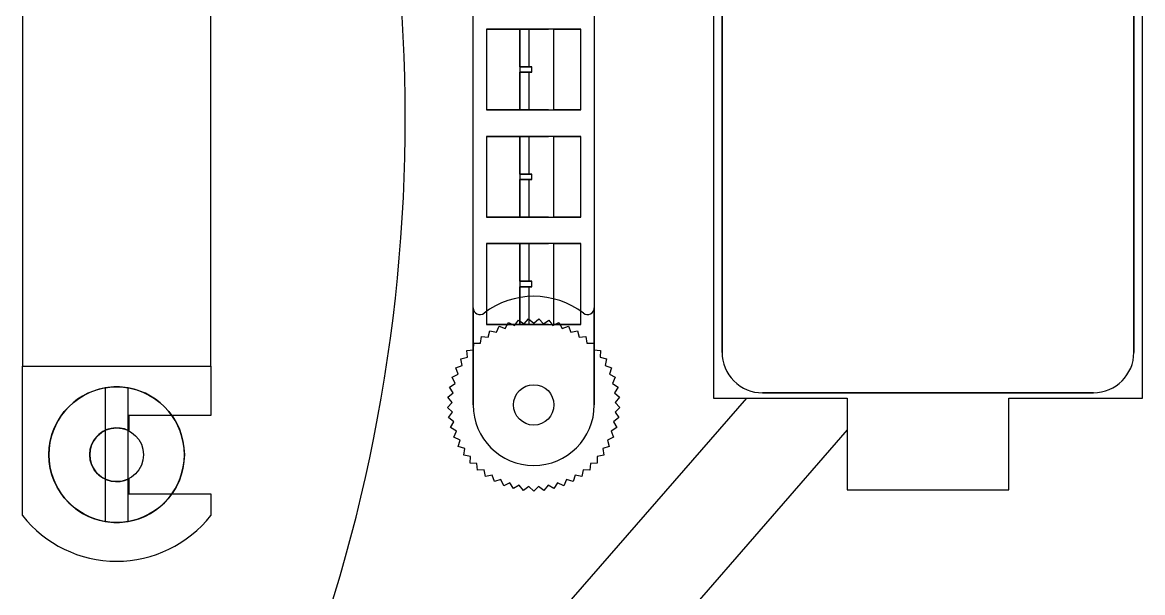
# Model space of a CAD drawing. Extents: x 25 to 1178, y 10 to 839.
# Drawn here: x 300.3 to 404.4, y 447.7 to 500.6 of the extents above; entities that cross this region are included whole.
import ezdxf

# ---------------------------------------------------------------- set-up
doc = ezdxf.new("R2010")
doc.units = 0
doc.header["$LTSCALE"] = 10
doc.layers.get('0').update_dxf_attribs({"linetype": 'CONTINUOUS'})
doc.layers.add('PICKUP_CAVITY', color=1, linetype='CONTINUOUS')

# ---------------------------------------------------------------- blocks, each defined once
blk = doc.blocks.new('stopbar')
at = {"color": 6}
for p, q in [((-213.9875, -61.193175), (-213.9875, 11.056825)), ((-202.7375, 11.056825), (-202.7375, -61.193175)), ((-255.8625, 7.463075), (-255.8625, -57.599425)), ((-255.8625, 7.463075), (-255.8625, -57.599425)), ((-238.3625, -57.599425), (-238.3625, 7.463075)), ((-238.3625, -57.599425), (-238.3625, 7.463075)), ((-213.9875, -52.188025), (-213.9875, 2.051675)), ((-202.7375, 2.051675), (-202.7375, -52.188025)), ((-212.7375, -26.301525), (-212.7375, -33.801525)), ((-212.7375, -26.301525), (-212.7375, -33.801525)), ((-209.660575, -26.301525), (-212.7375, -26.301525)), ((-212.7375, -26.301525), (-212.7375, -26.301525)), ((-212.7375, -26.301525), (-209.660575, -26.301525)), ((-209.660575, -29.801525), (-209.660575, -26.301525)), ((-209.660575, -26.301525), (-208.785575, -26.301525)), ((-209.660575, -26.301525), (-209.660575, -26.301525)), ((-206.9875, -26.301525), (-209.660575, -26.301525)), ((-209.660575, -26.301525), (-209.660575, -33.801525)), ((-209.660575, -26.301525), (-209.660575, -26.301525)), ((-208.785575, -29.801525), (-208.785575, -26.301525)), ((-208.785575, -26.301525), (-206.9875, -26.301525)), ((-206.4875, -26.301525), (-206.9875, -26.301525)), ((-203.9875, -26.301525), (-206.9875, -26.301525)), ((-206.4875, -33.801525), (-206.4875, -26.301525)), ((-206.4875, -26.301525), (-203.9875, -26.301525)), ((-203.9875, -33.801525), (-203.9875, -26.301525)), ((-203.9875, -33.801525), (-203.9875, -26.301525)), ((-203.9875, -26.301525), (-203.9875, -26.301525)), ((-209.660575, -29.801525), (-209.660575, -30.301525)), ((-208.785575, -29.801525), (-209.660575, -29.801525)), ((-209.660575, -29.801525), (-209.660575, -29.801525)), ((-209.660575, -29.801525), (-208.54055, -29.801525)), ((-208.54055, -29.801525), (-208.785575, -29.801525)), ((-208.54055, -30.301525), (-208.54055, -29.801525)), ((-209.660575, -33.801525), (-209.660575, -30.301525)), ((-209.660575, -30.301525), (-208.785575, -30.301525)), ((-209.660575, -30.301525), (-209.660575, -30.301525)), ((-208.54055, -30.301525), (-209.660575, -30.301525)), ((-208.785575, -33.801525), (-208.785575, -30.301525)), ((-208.785575, -30.301525), (-208.54055, -30.301525)), ((-212.7375, -33.801525), (-209.660575, -33.801525)), ((-212.7375, -33.801525), (-212.7375, -33.801525)), ((-209.660575, -33.801525), (-212.7375, -33.801525)), ((-209.660575, -33.801525), (-208.785575, -33.801525)), ((-209.660575, -33.801525), (-209.660575, -33.801525)), ((-206.9875, -33.801525), (-209.660575, -33.801525)), ((-209.660575, -33.801525), (-209.660575, -33.801525)), ((-208.785575, -33.801525), (-206.9875, -33.801525)), ((-206.9875, -33.801525), (-206.4875, -33.801525)), ((-206.9875, -33.801525), (-203.9875, -33.801525)), ((-203.9875, -33.801525), (-206.4875, -33.801525)), ((-203.9875, -33.801525), (-203.9875, -33.801525)), ((-212.7375, -36.25985), (-212.7375, -43.75985)), ((-212.7375, -36.25985), (-212.7375, -43.75985)), ((-209.660575, -36.25985), (-212.7375, -36.25985)), ((-212.7375, -36.25985), (-212.7375, -36.25985)), ((-212.7375, -36.25985), (-209.660575, -36.25985)), ((-209.660575, -39.75985), (-209.660575, -36.25985)), ((-209.660575, -36.25985), (-208.785575, -36.25985)), ((-209.660575, -36.25985), (-209.660575, -36.25985)), ((-206.9875, -36.25985), (-209.660575, -36.25985)), ((-209.660575, -36.25985), (-209.660575, -43.75985)), ((-209.660575, -36.25985), (-209.660575, -36.25985)), ((-208.785575, -39.75985), (-208.785575, -36.25985)), ((-208.785575, -36.25985), (-206.9875, -36.25985)), ((-206.4875, -36.25985), (-206.9875, -36.25985)), ((-203.9875, -36.25985), (-206.9875, -36.25985)), ((-206.4875, -43.75985), (-206.4875, -36.25985)), ((-206.4875, -36.25985), (-203.9875, -36.25985)), ((-203.9875, -43.75985), (-203.9875, -36.25985)), ((-203.9875, -43.75985), (-203.9875, -36.25985)), ((-203.9875, -36.25985), (-203.9875, -36.25985)), ((-209.660575, -39.75985), (-209.660575, -40.25985)), ((-208.785575, -39.75985), (-209.660575, -39.75985)), ((-209.660575, -39.75985), (-209.660575, -39.75985)), ((-209.660575, -39.75985), (-208.54055, -39.75985)), ((-209.660575, -43.75985), (-209.660575, -40.25985)), ((-209.660575, -40.25985), (-208.785575, -40.25985)), ((-209.660575, -40.25985), (-209.660575, -40.25985)), ((-208.54055, -40.25985), (-209.660575, -40.25985)), ((-208.54055, -39.75985), (-208.785575, -39.75985)), ((-208.785575, -43.75985), (-208.785575, -40.25985)), ((-208.785575, -40.25985), (-208.54055, -40.25985)), ((-208.54055, -40.25985), (-208.54055, -39.75985)), ((-212.7375, -43.75985), (-209.660575, -43.75985)), ((-212.7375, -43.75985), (-212.7375, -43.75985)), ((-209.660575, -43.75985), (-212.7375, -43.75985)), ((-209.660575, -43.75985), (-208.785575, -43.75985)), ((-209.660575, -43.75985), (-209.660575, -43.75985)), ((-206.9875, -43.75985), (-209.660575, -43.75985)), ((-209.660575, -43.75985), (-209.660575, -43.75985)), ((-208.785575, -43.75985), (-206.9875, -43.75985)), ((-206.9875, -43.75985), (-206.4875, -43.75985)), ((-206.9875, -43.75985), (-203.9875, -43.75985)), ((-203.9875, -43.75985), (-206.4875, -43.75985)), ((-203.9875, -43.75985), (-203.9875, -43.75985)), ((-212.7375, -46.218175), (-212.7375, -53.718175)), ((-212.7375, -46.218175), (-212.7375, -53.718175)), ((-209.660575, -46.218175), (-212.7375, -46.218175)), ((-212.7375, -46.218175), (-212.7375, -46.218175)), ((-212.7375, -46.218175), (-209.660575, -46.218175)), ((-209.660575, -49.718175), (-209.660575, -46.218175)), ((-209.660575, -46.218175), (-208.785575, -46.218175)), ((-209.660575, -46.218175), (-209.660575, -46.218175)), ((-206.9875, -46.218175), (-209.660575, -46.218175)), ((-209.660575, -46.218175), (-209.660575, -53.718175)), ((-209.660575, -46.218175), (-209.660575, -46.218175)), ((-208.785575, -49.718175), (-208.785575, -46.218175)), ((-208.785575, -46.218175), (-206.9875, -46.218175)), ((-206.4875, -46.218175), (-206.9875, -46.218175)), ((-203.9875, -46.218175), (-206.9875, -46.218175)), ((-206.4875, -53.718175), (-206.4875, -46.218175)), ((-206.4875, -46.218175), (-203.9875, -46.218175)), ((-203.9875, -53.718175), (-203.9875, -46.218175)), ((-203.9875, -53.718175), (-203.9875, -46.218175)), ((-203.9875, -46.218175), (-203.9875, -46.218175)), ((-209.660575, -49.718175), (-209.660575, -50.218175)), ((-208.785575, -49.718175), (-209.660575, -49.718175)), ((-209.660575, -49.718175), (-209.660575, -49.718175)), ((-209.660575, -49.718175), (-208.54055, -49.718175)), ((-208.54055, -49.718175), (-208.785575, -49.718175)), ((-208.54055, -50.218175), (-208.54055, -49.718175)), ((-209.660575, -53.718175), (-209.660575, -50.218175)), ((-209.660575, -50.218175), (-208.785575, -50.218175)), ((-209.660575, -50.218175), (-209.660575, -50.218175)), ((-208.54055, -50.218175), (-209.660575, -50.218175)), ((-208.785575, -53.718175), (-208.785575, -50.218175)), ((-208.785575, -50.218175), (-208.54055, -50.218175)), ((-208.3625, -51.113475), (-208.3625, -51.113475)), ((-213.9875, -52.188025), (-213.9875, -52.188025)), ((-213.9875, -52.188025), (-213.9875, -61.193175)), ((-213.9875, -52.188025), (-213.9875, -52.188025)), ((-213.804425, -52.629975), (-213.804425, -52.629975)), ((-213.3625, -52.813025), (-213.3625, -52.813025)), ((-212.9816, -52.68355), (-212.9816, -52.68355)), ((-203.743375, -52.68355), (-203.743375, -52.68355)), ((-203.3625, -52.813025), (-203.3625, -52.813025)), ((-202.92055, -52.629975), (-202.92055, -52.629975)), ((-202.7375, -52.188025), (-202.7375, -52.188025)), ((-202.7375, -61.193175), (-202.7375, -52.188025)), ((-202.7375, -52.188025), (-202.7375, -52.188025)), ((-212.7375, -53.718175), (-209.660575, -53.718175)), ((-212.7375, -53.718175), (-212.7375, -53.718175)), ((-209.660575, -53.718175), (-212.7375, -53.718175)), ((-211.8236, -54.44985), (-211.587475, -53.872)), ((-211.8236, -54.44985), (-211.587475, -53.872)), ((-211.587475, -53.872), (-211.00175, -54.087825)), ((-211.587475, -53.872), (-211.00175, -54.087825)), ((-211.587475, -53.872), (-211.587475, -53.872)), ((-211.00175, -54.087825), (-210.69895, -53.541975)), ((-211.00175, -54.087825), (-210.69895, -53.541975)), ((-211.00175, -54.087825), (-211.00175, -54.087825)), ((-210.69895, -53.541975), (-210.14285, -53.82555)), ((-210.69895, -53.541975), (-210.14285, -53.82555)), ((-210.69895, -53.541975), (-210.69895, -53.541975)), ((-210.14285, -53.82555), (-209.7776, -53.319325)), ((-210.14285, -53.82555), (-209.7776, -53.319325)), ((-210.14285, -53.82555), (-210.14285, -53.82555)), ((-209.7776, -53.319325), (-209.258975, -53.666675)), ((-209.7776, -53.319325), (-209.258975, -53.666675)), ((-209.7776, -53.319325), (-209.7776, -53.319325)), ((-209.660575, -53.718175), (-208.785575, -53.718175)), ((-209.660575, -53.718175), (-209.660575, -53.718175)), ((-206.9875, -53.718175), (-209.660575, -53.718175)), ((-209.660575, -53.718175), (-209.660575, -53.718175)), ((-209.258975, -53.666675), (-208.836425, -53.207225)), ((-209.258975, -53.666675), (-208.836425, -53.207225)), ((-209.258975, -53.666675), (-209.258975, -53.666675)), ((-208.836425, -53.207225), (-208.3625, -53.613475)), ((-208.836425, -53.207225), (-208.3625, -53.613475)), ((-208.836425, -53.207225), (-208.836425, -53.207225)), ((-208.785575, -53.718175), (-206.9875, -53.718175)), ((-208.3625, -53.613475), (-207.888575, -53.207225)), ((-208.3625, -53.613475), (-207.888575, -53.207225)), ((-208.3625, -53.613475), (-208.3625, -53.613475)), ((-207.888575, -53.207225), (-207.466025, -53.666675)), ((-207.888575, -53.207225), (-207.466025, -53.666675)), ((-207.888575, -53.207225), (-207.888575, -53.207225)), ((-207.466025, -53.666675), (-206.947375, -53.319325)), ((-207.466025, -53.666675), (-206.947375, -53.319325)), ((-207.466025, -53.666675), (-207.466025, -53.666675)), ((-206.9875, -53.718175), (-206.4875, -53.718175)), ((-206.9875, -53.718175), (-203.9875, -53.718175)), ((-206.947375, -53.319325), (-206.582125, -53.82555)), ((-206.947375, -53.319325), (-206.582125, -53.82555)), ((-206.947375, -53.319325), (-206.947375, -53.319325)), ((-206.582125, -53.82555), (-206.026025, -53.541975)), ((-206.582125, -53.82555), (-206.026025, -53.541975)), ((-206.582125, -53.82555), (-206.582125, -53.82555)), ((-203.9875, -53.718175), (-206.4875, -53.718175)), ((-206.026025, -53.541975), (-205.723225, -54.087825)), ((-206.026025, -53.541975), (-205.723225, -54.087825)), ((-206.026025, -53.541975), (-206.026025, -53.541975)), ((-205.723225, -54.087825), (-205.1375, -53.872)), ((-205.723225, -54.087825), (-205.1375, -53.872)), ((-205.723225, -54.087825), (-205.723225, -54.087825)), ((-205.1375, -53.872), (-204.901375, -54.44985)), ((-205.1375, -53.872), (-204.901375, -54.44985)), ((-205.1375, -53.872), (-205.1375, -53.872)), ((-203.9875, -53.718175), (-203.9875, -53.718175)), ((-213.310675, -55.451475), (-213.2169, -54.83435)), ((-213.310675, -55.451475), (-213.2169, -54.83435)), ((-213.2169, -54.83435), (-212.59685, -54.906525)), ((-213.2169, -54.83435), (-212.59685, -54.906525)), ((-213.2169, -54.83435), (-213.2169, -54.83435)), ((-212.59685, -54.906525), (-212.43075, -54.304825)), ((-212.59685, -54.906525), (-212.43075, -54.304825)), ((-212.59685, -54.906525), (-212.59685, -54.906525)), ((-212.43075, -54.304825), (-211.8236, -54.44985)), ((-212.43075, -54.304825), (-211.8236, -54.44985)), ((-212.43075, -54.304825), (-212.43075, -54.304825)), ((-211.8236, -54.44985), (-211.8236, -54.44985)), ((-204.901375, -54.44985), (-204.29425, -54.304825)), ((-204.901375, -54.44985), (-204.29425, -54.304825)), ((-204.901375, -54.44985), (-204.901375, -54.44985)), ((-204.29425, -54.304825), (-204.128125, -54.906525)), ((-204.29425, -54.304825), (-204.128125, -54.906525)), ((-204.29425, -54.304825), (-204.29425, -54.304825)), ((-204.128125, -54.906525), (-203.5081, -54.83435)), ((-204.128125, -54.906525), (-203.5081, -54.83435)), ((-204.128125, -54.906525), (-204.128125, -54.906525)), ((-203.5081, -54.83435), (-203.4143, -55.451475)), ((-203.5081, -54.83435), (-203.4143, -55.451475)), ((-203.5081, -54.83435), (-203.5081, -54.83435)), ((-214.574675, -56.152475), (-213.95505, -56.077)), ((-214.574675, -56.152475), (-213.95505, -56.077)), ((-214.5209, -56.774375), (-214.574675, -56.152475)), ((-214.5209, -56.774375), (-214.574675, -56.152475)), ((-214.574675, -56.152475), (-214.574675, -56.152475)), ((-213.95505, -56.077), (-213.9349, -55.453125)), ((-213.95505, -56.077), (-213.9349, -55.453125)), ((-213.95505, -56.077), (-213.95505, -56.077)), ((-213.9349, -55.453125), (-213.310675, -55.451475)), ((-213.9349, -55.453125), (-213.310675, -55.451475)), ((-213.9349, -55.453125), (-213.9349, -55.453125)), ((-213.310675, -55.451475), (-213.310675, -55.451475)), ((-203.4143, -55.451475), (-202.790075, -55.453125)), ((-203.4143, -55.451475), (-202.790075, -55.453125)), ((-203.4143, -55.451475), (-203.4143, -55.451475)), ((-202.790075, -55.453125), (-202.76995, -56.077)), ((-202.790075, -55.453125), (-202.76995, -56.077)), ((-202.790075, -55.453125), (-202.790075, -55.453125)), ((-202.76995, -56.077), (-202.1503, -56.152475)), ((-202.76995, -56.077), (-202.1503, -56.152475)), ((-202.76995, -56.077), (-202.76995, -56.077)), ((-202.1503, -56.152475), (-202.2041, -56.774375)), ((-202.1503, -56.152475), (-202.2041, -56.774375)), ((-202.1503, -56.152475), (-202.1503, -56.152475)), ((-215.12725, -56.922575), (-214.5209, -56.774375)), ((-215.12725, -56.922575), (-214.5209, -56.774375)), ((-215.0003, -57.53375), (-215.12725, -56.922575)), ((-215.0003, -57.53375), (-215.12725, -56.922575)), ((-215.12725, -56.922575), (-215.12725, -56.922575)), ((-214.5209, -56.774375), (-214.5209, -56.774375)), ((-202.2041, -56.774375), (-201.597725, -56.922575)), ((-202.2041, -56.774375), (-201.597725, -56.922575)), ((-202.2041, -56.774375), (-202.2041, -56.774375)), ((-201.597725, -56.922575), (-201.724675, -57.53375)), ((-201.597725, -56.922575), (-201.724675, -57.53375)), ((-201.597725, -56.922575), (-201.597725, -56.922575)), ((-255.8625, -57.599425), (-255.8625, -57.599425)), ((-255.8625, -57.599425), (-238.3625, -57.599425)), ((-255.8625, -57.599425), (-238.3625, -57.599425)), ((-255.8625, -57.599425), (-238.3625, -57.599425)), ((-255.8625, -57.599425), (-238.3625, -57.599425)), ((-255.8625, -57.599425), (-238.3625, -57.599425)), ((-255.8625, -57.599425), (-238.3625, -57.599425)), ((-255.8625, -57.599425, 4.875), (-255.8625, -57.599425, 4.875)), ((-255.8625, -71.459425, 4.875), (-255.8625, -57.599425, 4.875)), ((-255.8625, -57.599425, 4.875), (-238.3625, -57.599425, 4.875)), ((-255.8625, -71.459425, 4.875), (-255.8625, -57.599425, 4.875)), ((-255.8625, -57.599425, 4.875), (-238.3625, -57.599425, 4.875)), ((-238.3625, -57.599425), (-238.3625, -57.599425)), ((-238.3625, -57.599425, 4.875), (-238.3625, -57.599425, 4.875)), ((-238.3625, -57.599425, 4.875), (-238.3625, -62.174425, 4.875)), ((-238.3625, -57.599425, 4.875), (-238.3625, -62.174425, 4.875)), ((-215.584875, -57.75265), (-215.0003, -57.53375)), ((-215.584875, -57.75265), (-215.0003, -57.53375)), ((-215.3865, -58.344525), (-215.584875, -57.75265)), ((-215.3865, -58.344525), (-215.584875, -57.75265)), ((-215.584875, -57.75265), (-215.584875, -57.75265)), ((-215.0003, -57.53375), (-215.0003, -57.53375)), ((-201.724675, -57.53375), (-201.1401, -57.75265)), ((-201.724675, -57.53375), (-201.1401, -57.75265)), ((-201.724675, -57.53375), (-201.724675, -57.53375)), ((-201.1401, -57.75265), (-201.338475, -58.344525)), ((-201.1401, -57.75265), (-201.338475, -58.344525)), ((-201.1401, -57.75265), (-201.1401, -57.75265)), ((-216.19095, -59.54535), (-215.674125, -59.195275)), ((-216.19095, -59.54535), (-215.674125, -59.195275)), ((-215.9411, -58.631025), (-215.3865, -58.344525)), ((-215.9411, -58.631025), (-215.3865, -58.344525)), ((-215.674125, -59.195275), (-215.9411, -58.631025)), ((-215.674125, -59.195275), (-215.9411, -58.631025)), ((-215.9411, -58.631025), (-215.9411, -58.631025)), ((-215.674125, -59.195275), (-215.674125, -59.195275)), ((-215.3865, -58.344525), (-215.3865, -58.344525)), ((-201.338475, -58.344525), (-200.783875, -58.631025)), ((-201.338475, -58.344525), (-200.783875, -58.631025)), ((-201.338475, -58.344525), (-201.338475, -58.344525)), ((-200.783875, -58.631025), (-201.05085, -59.195275)), ((-200.783875, -58.631025), (-201.05085, -59.195275)), ((-201.05085, -59.195275), (-200.534025, -59.54535)), ((-201.05085, -59.195275), (-200.534025, -59.54535)), ((-201.05085, -59.195275), (-201.05085, -59.195275)), ((-200.783875, -58.631025), (-200.783875, -58.631025)), ((-249.9698, -60.2104), (-249.9698, -60.2104)), ((-249.9698, -60.2104), (-249.9698, -60.2104)), ((-249.057375, -59.832475), (-249.057375, -59.832475)), ((-249.057375, -59.832475), (-249.057375, -59.832475)), ((-248.18125, -59.615825), (-248.18125, -72.020525)), ((-248.18125, -59.615825), (-248.18125, -59.615825)), ((-248.18125, -59.615825), (-248.18125, -72.020525)), ((-248.09705, -59.601925), (-248.09705, -59.601925)), ((-248.09705, -59.601925), (-248.09705, -59.601925)), ((-247.1125, -59.524425), (-247.1125, -59.524425)), ((-247.1125, -59.524425), (-247.1125, -59.524425)), ((-246.127925, -59.601925), (-246.127925, -59.601925)), ((-246.127925, -59.601925), (-246.127925, -59.601925)), ((-246.04375, -72.020525), (-246.04375, -59.615825)), ((-246.04375, -59.615825), (-246.04375, -59.615825)), ((-246.04375, -72.020525), (-246.04375, -59.615825)), ((-245.167625, -59.832475), (-245.167625, -59.832475)), ((-245.167625, -59.832475), (-245.167625, -59.832475)), ((-244.255175, -60.2104), (-244.255175, -60.2104)), ((-244.255175, -60.2104), (-244.255175, -60.2104)), ((-216.3309, -60.4828), (-215.8591, -60.07405)), ((-216.3309, -60.4828), (-215.8591, -60.07405)), ((-215.8591, -60.07405), (-216.19095, -59.54535)), ((-216.19095, -59.54535), (-216.19095, -59.54535)), ((-215.8591, -60.07405), (-216.19095, -59.54535)), ((-215.8591, -60.07405), (-215.8591, -60.07405)), ((-209.688325, -59.86735), (-209.688325, -59.86735)), ((-209.688325, -59.86735), (-209.688325, -59.86735)), ((-209.688325, -59.86735), (-209.688325, -59.86735)), ((-208.3625, -59.318175), (-208.3625, -59.318175)), ((-208.3625, -59.318175), (-208.3625, -59.318175)), ((-208.3625, -59.318175), (-208.3625, -59.318175)), ((-207.036675, -59.86735), (-207.036675, -59.86735)), ((-207.036675, -59.86735), (-207.036675, -59.86735)), ((-207.036675, -59.86735), (-207.036675, -59.86735)), ((-200.534025, -59.54535), (-200.865875, -60.07405)), ((-200.534025, -59.54535), (-200.865875, -60.07405)), ((-200.865875, -60.07405), (-200.3941, -60.4828)), ((-200.865875, -60.07405), (-200.3941, -60.4828)), ((-200.865875, -60.07405), (-200.865875, -60.07405)), ((-200.534025, -59.54535), (-200.534025, -59.54535)), ((-251.56285, -61.367825), (-251.56285, -61.367825)), ((-251.56285, -61.367825), (-251.56285, -61.367825)), ((-250.81185, -60.726425), (-250.81185, -60.726425)), ((-250.81185, -60.726425), (-250.81185, -60.726425)), ((-243.413125, -60.726425), (-243.413125, -60.726425)), ((-243.413125, -60.726425), (-243.413125, -60.726425)), ((-242.662125, -61.367825), (-242.662125, -61.367825)), ((-242.662125, -61.367825), (-242.662125, -61.367825)), ((-216.358975, -61.43025), (-215.93885, -60.96855)), ((-216.358975, -61.43025), (-215.93885, -60.96855)), ((-215.93885, -60.96855), (-216.3309, -60.4828)), ((-215.93885, -60.96855), (-216.3309, -60.4828)), ((-216.3309, -60.4828), (-216.3309, -60.4828)), ((-215.93885, -60.96855), (-215.93885, -60.96855)), ((-213.9875, -61.193175), (-213.9875, -61.193175)), ((-213.9875, -61.193175), (-213.9875, -61.193175)), ((-210.2375, -61.193175), (-210.2375, -61.193175)), ((-210.2375, -61.193175), (-210.2375, -61.193175)), ((-210.2375, -61.193175), (-210.2375, -61.193175)), ((-206.4875, -61.193175), (-206.4875, -61.193175)), ((-206.4875, -61.193175), (-206.4875, -61.193175)), ((-206.4875, -61.193175), (-206.4875, -61.193175)), ((-202.7375, -61.193175), (-202.7375, -61.193175)), ((-202.7375, -61.193175), (-202.7375, -61.193175)), ((-200.3941, -60.4828), (-200.786125, -60.96855)), ((-200.3941, -60.4828), (-200.786125, -60.96855)), ((-200.786125, -60.96855), (-200.366, -61.43025)), ((-200.786125, -60.96855), (-200.366, -61.43025)), ((-200.786125, -60.96855), (-200.786125, -60.96855)), ((-200.3941, -60.4828), (-200.3941, -60.4828)), ((-252.20425, -62.1188), (-252.20425, -62.1188)), ((-252.20425, -62.1188), (-252.20425, -62.1188)), ((-245.97, -62.174425, 4.875), (-245.97, -62.174425, 4.875)), ((-238.3625, -62.174425, 4.875), (-245.97, -62.174425, 4.875)), ((-245.97, -62.174425, 4.875), (-245.97, -63.5945, 4.875)), ((-238.3625, -62.174425, 4.875), (-245.97, -62.174425, 4.875)), ((-245.97, -62.174425, 4.875), (-245.97, -63.5945, 4.875)), ((-242.02075, -62.1188), (-242.02075, -62.1188)), ((-242.02075, -62.1188), (-242.02075, -62.1188)), ((-238.3625, -62.174425, 4.875), (-238.3625, -62.174425, 4.875)), ((-215.91225, -61.866225), (-216.358975, -61.43025)), ((-215.91225, -61.866225), (-216.358975, -61.43025)), ((-216.358975, -61.43025), (-216.358975, -61.43025)), ((-216.2748, -62.37435), (-215.91225, -61.866225)), ((-216.2748, -62.37435), (-215.91225, -61.866225)), ((-215.77965, -62.754425), (-216.2748, -62.37435)), ((-215.77965, -62.754425), (-216.2748, -62.37435)), ((-216.2748, -62.37435), (-216.2748, -62.37435)), ((-215.91225, -61.866225), (-215.91225, -61.866225)), ((-200.450175, -62.37435), (-200.945325, -62.754425)), ((-200.450175, -62.37435), (-200.945325, -62.754425)), ((-200.366, -61.43025), (-200.812725, -61.866225)), ((-200.366, -61.43025), (-200.812725, -61.866225)), ((-200.812725, -61.866225), (-200.450175, -62.37435)), ((-200.812725, -61.866225), (-200.450175, -62.37435)), ((-200.812725, -61.866225), (-200.812725, -61.866225)), ((-200.450175, -62.37435), (-200.450175, -62.37435)), ((-200.366, -61.43025), (-200.366, -61.43025)), ((-252.72025, -62.960875), (-252.72025, -62.960875)), ((-252.72025, -62.960875), (-252.72025, -62.960875)), ((-247.88505, -63.440525, 4.875), (-247.88505, -63.440525, 4.875)), ((-247.885025, -63.440525), (-247.885025, -63.440525)), ((-247.503575, -63.34895, 4.875), (-247.503575, -63.34895, 4.875)), ((-247.503575, -63.34895), (-247.503575, -63.34895)), ((-247.1125, -63.318175, 4.875), (-247.1125, -63.318175, 4.875)), ((-247.1125, -63.318175), (-247.1125, -63.318175)), ((-246.721425, -63.34895, 4.875), (-246.721425, -63.34895, 4.875)), ((-246.7214, -63.34895), (-246.7214, -63.34895)), ((-246.33995, -63.440525, 4.875), (-246.33995, -63.440525, 4.875)), ((-246.33995, -63.440525), (-246.33995, -63.440525)), ((-241.504725, -62.960875), (-241.504725, -62.960875)), ((-241.504725, -62.960875), (-241.504725, -62.960875)), ((-216.079575, -63.301875), (-215.77965, -62.754425)), ((-216.079575, -63.301875), (-215.77965, -62.754425)), ((-215.542925, -63.620725), (-216.079575, -63.301875)), ((-215.542925, -63.620725), (-216.079575, -63.301875)), ((-216.079575, -63.301875), (-216.079575, -63.301875)), ((-215.77965, -62.754425), (-215.77965, -62.754425)), ((-209.688325, -62.519), (-209.688325, -62.519)), ((-209.688325, -62.519), (-209.688325, -62.519)), ((-209.688325, -62.519), (-209.688325, -62.519)), ((-208.3625, -63.068175), (-208.3625, -63.068175)), ((-208.3625, -63.068175), (-208.3625, -63.068175)), ((-208.3625, -63.068175), (-208.3625, -63.068175)), ((-207.036675, -62.519), (-207.036675, -62.519)), ((-207.036675, -62.519), (-207.036675, -62.519)), ((-207.036675, -62.519), (-207.036675, -62.519)), ((-200.6454, -63.301875), (-201.18205, -63.620725)), ((-200.6454, -63.301875), (-201.18205, -63.620725)), ((-200.945325, -62.754425), (-200.6454, -63.301875)), ((-200.945325, -62.754425), (-200.6454, -63.301875)), ((-200.945325, -62.754425), (-200.945325, -62.754425)), ((-200.6454, -63.301875), (-200.6454, -63.301875)), ((-253.0982, -63.8733), (-253.0982, -63.8733)), ((-253.0982, -63.8733), (-253.0982, -63.8733)), ((-249.13505, -64.3487, 4.875), (-249.13505, -64.3487, 4.875)), ((-249.135025, -64.348725), (-249.135025, -64.348725)), ((-248.880275, -64.0504, 4.875), (-248.880275, -64.0504, 4.875)), ((-248.88025, -64.0504), (-248.88025, -64.0504)), ((-248.581975, -63.795625, 4.875), (-248.581975, -63.795625, 4.875)), ((-248.58195, -63.795625), (-248.58195, -63.795625)), ((-248.247475, -63.59065, 4.875), (-248.247475, -63.59065, 4.875)), ((-248.247475, -63.59065), (-248.247475, -63.59065)), ((-245.977525, -63.59065, 4.875), (-245.977525, -63.59065, 4.875)), ((-245.977525, -63.59065), (-245.977525, -63.59065)), ((-245.97, -63.5945, 4.875), (-245.97, -63.5945, 4.875)), ((-245.643025, -63.795625), (-245.643025, -63.795625)), ((-245.344725, -64.0504), (-245.344725, -64.0504)), ((-245.08995, -64.348725), (-245.08995, -64.348725)), ((-241.126775, -63.8733), (-241.126775, -63.8733)), ((-241.126775, -63.8733), (-241.126775, -63.8733)), ((-215.776, -64.1998), (-215.542925, -63.620725)), ((-215.776, -64.1998), (-215.542925, -63.620725)), ((-215.205425, -64.452925), (-215.776, -64.1998)), ((-215.205425, -64.452925), (-215.776, -64.1998)), ((-215.776, -64.1998), (-215.776, -64.1998)), ((-215.542925, -63.620725), (-215.542925, -63.620725)), ((-215.368375, -65.0555), (-215.205425, -64.452925)), ((-215.368375, -65.0555), (-215.205425, -64.452925)), ((-215.205425, -64.452925), (-215.205425, -64.452925)), ((-200.948975, -64.1998), (-201.51955, -64.452925)), ((-200.948975, -64.1998), (-201.51955, -64.452925)), ((-201.51955, -64.452925), (-201.3566, -65.0555)), ((-201.51955, -64.452925), (-201.3566, -65.0555)), ((-201.51955, -64.452925), (-201.51955, -64.452925)), ((-201.18205, -63.620725), (-200.948975, -64.1998)), ((-201.18205, -63.620725), (-200.948975, -64.1998)), ((-201.18205, -63.620725), (-201.18205, -63.620725)), ((-200.948975, -64.1998), (-200.948975, -64.1998)), ((-253.32875, -64.833625), (-253.32875, -64.833625)), ((-253.32875, -64.833625), (-253.32875, -64.833625)), ((-249.581725, -65.4271, 4.875), (-249.581725, -65.4271, 4.875)), ((-249.5817, -65.4271), (-249.5817, -65.4271)), ((-249.49015, -65.045625, 4.875), (-249.49015, -65.045625, 4.875)), ((-249.490125, -65.045625), (-249.490125, -65.045625)), ((-249.340025, -64.6832, 4.875), (-249.340025, -64.6832, 4.875)), ((-249.34, -64.6832), (-249.34, -64.6832)), ((-244.884975, -64.6832), (-244.884975, -64.6832)), ((-244.73485, -65.045625), (-244.73485, -65.045625)), ((-244.643275, -65.4271), (-244.643275, -65.4271)), ((-240.896225, -64.833625), (-240.896225, -64.833625)), ((-240.896225, -64.833625), (-240.896225, -64.833625)), ((-214.77185, -65.2394), (-215.368375, -65.0555)), ((-214.77185, -65.2394), (-215.368375, -65.0555)), ((-215.368375, -65.0555), (-215.368375, -65.0555)), ((-214.862375, -65.857), (-214.77185, -65.2394)), ((-214.862375, -65.857), (-214.77185, -65.2394)), ((-214.77185, -65.2394), (-214.77185, -65.2394)), ((-212.339975, -65.17065), (-212.339975, -65.17065)), ((-204.385025, -65.17065), (-204.385025, -65.17065)), ((-201.3566, -65.0555), (-201.953125, -65.2394)), ((-201.3566, -65.0555), (-201.953125, -65.2394)), ((-201.953125, -65.2394), (-201.8626, -65.857)), ((-201.953125, -65.2394), (-201.8626, -65.857)), ((-201.953125, -65.2394), (-201.953125, -65.2394)), ((-201.3566, -65.0555), (-201.3566, -65.0555)), ((-253.40625, -65.818175), (-253.40625, -65.818175)), ((-253.40625, -65.818175), (-253.40625, -65.818175)), ((-249.6125, -65.818175, 4.875), (-249.6125, -65.818175, 4.875)), ((-249.6125, -65.818175), (-249.6125, -65.818175)), ((-249.581725, -66.20925, 4.875), (-249.581725, -66.20925, 4.875)), ((-249.5817, -66.209275), (-249.5817, -66.209275)), ((-249.49015, -66.590725, 4.875), (-249.49015, -66.590725, 4.875)), ((-249.490125, -66.590725), (-249.490125, -66.590725)), ((-244.73485, -66.590725), (-244.73485, -66.590725)), ((-244.643275, -66.209275), (-244.643275, -66.209275)), ((-244.6125, -65.818175), (-244.6125, -65.818175)), ((-240.81875, -65.818175), (-240.81875, -65.818175)), ((-240.81875, -65.818175), (-240.81875, -65.818175)), ((-214.2483, -65.96905), (-214.862375, -65.857)), ((-214.2483, -65.96905), (-214.862375, -65.857)), ((-214.862375, -65.857), (-214.862375, -65.857)), ((-214.26515, -66.593025), (-214.2483, -65.96905)), ((-214.26515, -66.593025), (-214.2483, -65.96905)), ((-213.642125, -66.63165), (-214.26515, -66.593025)), ((-213.642125, -66.63165), (-214.26515, -66.593025)), ((-214.26515, -66.593025), (-214.26515, -66.593025)), ((-214.2483, -65.96905), (-214.2483, -65.96905)), ((-202.459825, -66.593025), (-203.08285, -66.63165)), ((-202.459825, -66.593025), (-203.08285, -66.63165)), ((-201.8626, -65.857), (-202.476675, -65.96905)), ((-201.8626, -65.857), (-202.476675, -65.96905)), ((-202.476675, -65.96905), (-202.459825, -66.593025)), ((-202.476675, -65.96905), (-202.459825, -66.593025)), ((-202.476675, -65.96905), (-202.476675, -65.96905)), ((-202.459825, -66.593025), (-202.459825, -66.593025)), ((-201.8626, -65.857), (-201.8626, -65.857)), ((-253.32875, -66.802725), (-253.32875, -66.802725)), ((-253.32875, -66.802725), (-253.32875, -66.802725)), ((-249.340025, -66.95315, 4.875), (-249.340025, -66.95315, 4.875)), ((-249.34, -66.95315), (-249.34, -66.95315)), ((-249.13505, -67.28765, 4.875), (-249.13505, -67.28765, 4.875)), ((-249.135025, -67.28765), (-249.135025, -67.28765)), ((-248.880275, -67.58595, 4.875), (-248.880275, -67.58595, 4.875)), ((-248.88025, -67.58595), (-248.88025, -67.58595)), ((-245.344725, -67.58595), (-245.344725, -67.58595)), ((-245.08995, -67.28765), (-245.08995, -67.28765)), ((-244.884975, -66.95315), (-244.884975, -66.95315)), ((-240.896225, -66.802725), (-240.896225, -66.802725)), ((-240.896225, -66.802725), (-240.896225, -66.802725)), ((-213.585075, -67.253275), (-213.642125, -66.63165)), ((-213.642125, -66.63165), (-213.642125, -66.63165)), ((-213.585075, -67.253275), (-213.642125, -66.63165)), ((-212.96185, -67.217925), (-213.585075, -67.253275)), ((-212.96185, -67.217925), (-213.585075, -67.253275)), ((-213.585075, -67.253275), (-213.585075, -67.253275)), ((-212.831675, -67.828425), (-212.96185, -67.217925)), ((-212.831675, -67.828425), (-212.96185, -67.217925)), ((-212.96185, -67.217925), (-212.96185, -67.217925)), ((-208.3625, -66.818175), (-208.3625, -66.818175)), ((-203.763125, -67.217925), (-203.893325, -67.828425)), ((-203.763125, -67.217925), (-203.893325, -67.828425)), ((-203.1399, -67.253275), (-203.763125, -67.217925)), ((-203.1399, -67.253275), (-203.763125, -67.217925)), ((-203.763125, -67.217925), (-203.763125, -67.217925)), ((-203.08285, -66.63165), (-203.1399, -67.253275)), ((-203.08285, -66.63165), (-203.1399, -67.253275)), ((-203.1399, -67.253275), (-203.1399, -67.253275)), ((-203.08285, -66.63165), (-203.08285, -66.63165)), ((-253.0982, -67.76305), (-253.0982, -67.76305)), ((-253.0982, -67.76305), (-253.0982, -67.76305)), ((-252.72025, -68.675475), (-252.72025, -68.675475)), ((-252.72025, -68.675475), (-252.72025, -68.675475)), ((-248.581975, -67.840725, 4.875), (-248.581975, -67.840725, 4.875)), ((-248.58195, -67.840725), (-248.58195, -67.840725)), ((-248.247475, -68.0457, 4.875), (-248.247475, -68.0457, 4.875)), ((-248.247475, -68.0457), (-248.247475, -68.0457)), ((-247.88505, -68.195825, 4.875), (-247.88505, -68.195825, 4.875)), ((-247.885025, -68.195825), (-247.885025, -68.195825)), ((-247.503575, -68.2874, 4.875), (-247.503575, -68.2874, 4.875)), ((-247.503575, -68.2874), (-247.503575, -68.2874)), ((-247.1125, -68.318175, 4.875), (-247.1125, -68.318175, 4.875)), ((-247.1125, -68.318175), (-247.1125, -68.318175)), ((-246.721425, -68.2874, 4.875), (-246.721425, -68.2874, 4.875)), ((-246.7214, -68.2874), (-246.7214, -68.2874)), ((-246.33995, -68.195825, 4.875), (-246.33995, -68.195825, 4.875)), ((-246.33995, -68.195825), (-246.33995, -68.195825)), ((-245.977525, -68.0457, 4.875), (-245.977525, -68.0457, 4.875)), ((-245.977525, -68.0457), (-245.977525, -68.0457)), ((-245.97, -68.04185, 4.875), (-245.97, -68.04185, 4.875)), ((-245.97, -68.04185, 4.875), (-245.97, -69.459425, 4.875)), ((-245.97, -68.04185, 4.875), (-245.97, -69.459425, 4.875)), ((-245.643025, -67.840725), (-245.643025, -67.840725)), ((-241.504725, -68.675475), (-241.504725, -68.675475)), ((-241.504725, -68.675475), (-241.504725, -68.675475)), ((-241.126775, -67.76305), (-241.126775, -67.76305)), ((-241.126775, -67.76305), (-241.126775, -67.76305)), ((-212.217, -67.719625), (-212.831675, -67.828425)), ((-212.217, -67.719625), (-212.831675, -67.828425)), ((-212.831675, -67.828425), (-212.831675, -67.828425)), ((-212.015525, -68.310425), (-212.217, -67.719625)), ((-212.015525, -68.310425), (-212.217, -67.719625)), ((-212.217, -67.719625), (-212.217, -67.719625)), ((-211.41805, -68.1297), (-212.015525, -68.310425)), ((-211.41805, -68.1297), (-212.015525, -68.310425)), ((-212.015525, -68.310425), (-212.015525, -68.310425)), ((-211.1481, -68.692525), (-211.41805, -68.1297)), ((-211.1481, -68.692525), (-211.41805, -68.1297)), ((-211.41805, -68.1297), (-211.41805, -68.1297)), ((-210.5762, -68.4424), (-211.1481, -68.692525)), ((-210.5762, -68.4424), (-211.1481, -68.692525)), ((-210.241575, -68.96935), (-210.5762, -68.4424)), ((-210.241575, -68.96935), (-210.5762, -68.4424)), ((-210.5762, -68.4424), (-210.5762, -68.4424)), ((-209.703275, -68.65335), (-210.241575, -68.96935)), ((-209.703275, -68.65335), (-210.241575, -68.96935)), ((-209.308675, -69.137025), (-209.703275, -68.65335)), ((-209.308675, -69.137025), (-209.703275, -68.65335)), ((-209.703275, -68.65335), (-209.703275, -68.65335)), ((-207.021725, -68.65335), (-207.4163, -69.137025)), ((-207.021725, -68.65335), (-207.4163, -69.137025)), ((-206.4834, -68.96935), (-207.021725, -68.65335)), ((-206.4834, -68.96935), (-207.021725, -68.65335)), ((-207.021725, -68.65335), (-207.021725, -68.65335)), ((-206.1488, -68.4424), (-206.4834, -68.96935)), ((-206.1488, -68.4424), (-206.4834, -68.96935)), ((-205.576875, -68.692525), (-206.1488, -68.4424)), ((-205.576875, -68.692525), (-206.1488, -68.4424)), ((-206.1488, -68.4424), (-206.1488, -68.4424)), ((-205.306925, -68.1297), (-205.576875, -68.692525)), ((-205.306925, -68.1297), (-205.576875, -68.692525)), ((-204.70945, -68.310425), (-205.306925, -68.1297)), ((-204.70945, -68.310425), (-205.306925, -68.1297)), ((-205.306925, -68.1297), (-205.306925, -68.1297)), ((-204.507975, -67.719625), (-204.70945, -68.310425)), ((-204.507975, -67.719625), (-204.70945, -68.310425)), ((-204.70945, -68.310425), (-204.70945, -68.310425)), ((-203.893325, -67.828425), (-204.507975, -67.719625)), ((-203.893325, -67.828425), (-204.507975, -67.719625)), ((-204.507975, -67.719625), (-204.507975, -67.719625)), ((-203.893325, -67.828425), (-203.893325, -67.828425)), ((-252.20425, -69.51755), (-252.20425, -69.51755)), ((-252.20425, -69.51755), (-252.20425, -69.51755)), ((-245.97, -69.459425, 4.875), (-245.97, -69.459425, 4.875)), ((-245.97, -69.459425, 4.875), (-238.3625, -69.459425, 4.875)), ((-245.97, -69.459425, 4.875), (-238.3625, -69.459425, 4.875)), ((-242.02075, -69.51755), (-242.02075, -69.51755)), ((-242.02075, -69.51755), (-242.02075, -69.51755)), ((-238.3625, -69.459425, 4.875), (-238.3625, -69.459425, 4.875)), ((-238.3625, -69.459425, 4.875), (-238.3625, -71.459425, 4.875)), ((-238.3625, -69.459425, 4.875), (-238.3625, -71.459425, 4.875)), ((-211.1481, -68.692525), (-211.1481, -68.692525)), ((-210.241575, -68.96935), (-210.241575, -68.96935)), ((-208.811525, -68.75955), (-209.308675, -69.137025)), ((-208.811525, -68.75955), (-209.308675, -69.137025)), ((-209.308675, -69.137025), (-209.308675, -69.137025)), ((-208.3625, -69.193175), (-208.811525, -68.75955)), ((-208.3625, -69.193175), (-208.811525, -68.75955)), ((-208.811525, -68.75955), (-208.811525, -68.75955)), ((-207.913475, -68.75955), (-208.3625, -69.193175)), ((-207.913475, -68.75955), (-208.3625, -69.193175)), ((-208.3625, -69.193175), (-208.3625, -69.193175)), ((-207.4163, -69.137025), (-207.913475, -68.75955)), ((-207.4163, -69.137025), (-207.913475, -68.75955)), ((-207.913475, -68.75955), (-207.913475, -68.75955)), ((-207.4163, -69.137025), (-207.4163, -69.137025)), ((-206.4834, -68.96935), (-206.4834, -68.96935)), ((-205.576875, -68.692525), (-205.576875, -68.692525)), ((-251.56285, -70.268525), (-251.56285, -70.268525)), ((-251.56285, -70.268525), (-251.56285, -70.268525)), ((-242.662125, -70.268525), (-242.662125, -70.268525)), ((-242.662125, -70.268525), (-242.662125, -70.268525)), ((-255.8625, -71.459425, 4.875), (-255.8625, -71.459425, 4.875)), ((-250.81185, -70.909925), (-250.81185, -70.909925)), ((-250.81185, -70.909925), (-250.81185, -70.909925)), ((-249.9698, -71.42595), (-249.9698, -71.42595)), ((-249.9698, -71.42595), (-249.9698, -71.42595)), ((-244.255175, -71.42595), (-244.255175, -71.42595)), ((-244.255175, -71.42595), (-244.255175, -71.42595)), ((-243.413125, -70.909925), (-243.413125, -70.909925)), ((-243.413125, -70.909925), (-243.413125, -70.909925)), ((-238.3625, -71.459425, 4.875), (-238.3625, -71.459425, 4.875)), ((-254.989825, -72.441675, 4.875), (-254.989825, -72.441675, 4.875)), ((-249.057375, -71.8039), (-249.057375, -71.8039)), ((-249.057375, -71.8039), (-249.057375, -71.8039)), ((-248.18125, -72.020525), (-248.18125, -72.020525)), ((-248.09705, -72.03445), (-248.09705, -72.03445)), ((-248.09705, -72.03445), (-248.09705, -72.03445)), ((-247.1125, -72.111925), (-247.1125, -72.111925)), ((-247.1125, -72.111925), (-247.1125, -72.111925)), ((-246.127925, -72.03445), (-246.127925, -72.03445)), ((-246.127925, -72.03445), (-246.127925, -72.03445)), ((-246.04375, -72.020525), (-246.04375, -72.020525)), ((-245.167625, -71.8039), (-245.167625, -71.8039)), ((-245.167625, -71.8039), (-245.167625, -71.8039)), ((-239.235175, -72.441675, 4.875), (-239.235175, -72.441675, 4.875)), ((-253.660575, -73.576975, 4.875), (-253.660575, -73.576975, 4.875)), ((-240.564425, -73.576975, 4.875), (-240.564425, -73.576975, 4.875)), ((-252.17005, -74.49035, 4.875), (-252.17005, -74.49035, 4.875)), ((-242.05495, -74.49035, 4.875), (-242.05495, -74.49035, 4.875)), ((-250.555025, -75.159325, 4.875), (-250.555025, -75.159325, 4.875)), ((-248.855225, -75.5674, 4.875), (-248.855225, -75.5674, 4.875)), ((-247.1125, -75.704575, 4.875), (-247.1125, -75.704575, 4.875)), ((-245.369775, -75.5674, 4.875), (-245.369775, -75.5674, 4.875)), ((-243.669975, -75.159325, 4.875), (-243.669975, -75.159325, 4.875))]:
    blk.add_line(p, q, dxfattribs=at)
for centre, radius in [((-247.1125, -65.818175), 6.29375), ((-247.1125, -65.818175), 6.29375), ((-247.1125, -65.818175), 6.29375), ((-208.3625, -61.193175), 1.875), ((-208.3625, -61.193175), 1.875), ((-208.3625, -61.193175), 1.875), ((-208.3625, -61.193175), 1.875), ((-208.3625, -61.193175), 1.875), ((-208.3625, -61.193175), 1.875), ((-247.1125, -65.818175), 2.5), ((-247.1125, -65.818175), 2.5)]:
    blk.add_circle(centre, radius, dxfattribs=at)
for centre, radius, start, end in [((-208.3625, -58.693175), 7.5797, 52.45333681, 127.54666319), ((-208.3625, -58.693175), 7.5797, 52.45333681, 127.54666319), ((-213.3625, -52.188025), 0.625, 180.0000025, 307.54666501), ((-213.3625, -52.188025), 0.625, 180.00000933, 307.54666501), ((-203.3625, -52.188025), 0.625, 232.45333499, 359.9999975), ((-203.3625, -52.188025), 0.625, 232.45333499, 359.99999067), ((-247.1125, -65.818175), 6.29375, 99.77684889, 260.22314929), ((-247.1125, -65.818175), 6.29375, 80.22315111, 99.77684889), ((-247.1125, -65.818175), 6.29375, 279.77685071, 80.22315111), ((-208.3625, -61.193175), 5.625, 180.0000025, 359.9999975), ((-208.3625, -61.193175), 5.625, 180.0000025, 359.9999975), ((-247.1125, -65.818175, 4.875), 2.5, 62.80630351, 297.19369126), ((-247.1125, -65.818175, 4.875), 2.5, 62.80630351, 297.19369126), ((-247.1125, -64.564325, 4.875), 11.140225, 218.2384803, 321.7615197), ((-247.1125, -64.564325, 4.875), 11.140225, 218.2384803, 321.7615197), ((-247.1125, -65.818175), 6.29375, 260.22314929, 279.77685071)]:
    blk.add_arc(centre, radius, start, end, dxfattribs=at)

msp = doc.modelspace()

# ---------------------------------------------------------------- linework, layer by layer
at = {"color": 2}
for p, q in [((365.344, 469.975), (365.344, 532.475)), ((365.344, 469.975), (365.344, 532.475)), ((365.344, 532.475), (365.344, 469.975)), ((365.344, 469.975), (365.344, 532.475)), ((403.594, 532.475), (403.594, 469.975)), ((403.594, 532.475), (403.594, 469.975)), ((403.594, 469.975), (403.594, 532.475)), ((403.594, 532.475), (403.594, 469.975)), ((365.344, 469.975), (365.344, 469.975)), ((365.344, 469.975), (365.344, 469.975)), ((365.344, 469.975), (365.344, 469.975)), ((365.344, 469.975), (365.344, 469.975)), ((365.391, 469.389), (365.391, 469.389)), ((403.548, 469.389), (403.548, 469.389)), ((403.594, 469.975), (403.594, 469.975)), ((403.594, 469.975), (403.594, 469.975)), ((403.594, 469.975), (403.594, 469.975)), ((403.594, 469.975), (403.594, 469.975)), ((365.528, 468.817), (365.528, 468.817)), ((403.411, 468.817), (403.411, 468.817)), ((365.753, 468.273), (365.753, 468.273)), ((366.061, 467.771), (366.061, 467.771)), ((366.443, 467.324), (366.443, 467.324)), ((366.443, 467.324), (366.443, 467.324)), ((402.496, 467.324), (402.496, 467.324)), ((402.496, 467.324), (402.496, 467.324)), ((402.878, 467.771), (402.878, 467.771)), ((403.186, 468.273), (403.186, 468.273)), ((366.89, 466.942), (366.89, 466.942)), ((367.392, 466.634), (367.392, 466.634)), ((367.936, 466.409), (367.936, 466.409)), ((368.508, 466.272), (368.508, 466.272)), ((399.844, 466.225), (369.094, 466.225)), ((399.844, 466.225), (369.094, 466.225)), ((369.094, 466.225), (369.094, 466.225)), ((369.094, 466.225), (369.094, 466.225)), ((369.094, 466.225), (399.844, 466.225)), ((399.844, 466.225), (369.094, 466.225)), ((369.094, 466.225), (369.094, 466.225)), ((369.094, 466.225), (369.094, 466.225)), ((399.844, 466.225), (399.844, 466.225)), ((399.844, 466.225), (399.844, 466.225)), ((399.844, 466.225), (399.844, 466.225)), ((399.844, 466.225), (399.844, 466.225)), ((400.431, 466.272), (400.431, 466.272)), ((401.003, 466.409), (401.003, 466.409)), ((401.547, 466.634), (401.547, 466.634)), ((402.049, 466.942), (402.049, 466.942)), ((367.598, 465.725), (315.456, 405.881)), ((376.97, 462.781), (314.29, 390.841))]:
    msp.add_line(p, q, dxfattribs=at)
for centre, radius, start, end in [((183.593, 491.759), 152.321, 338.07296, 23.3812), ((369.094, 469.975), 3.75, 180, 270.00001), ((369.094, 469.975), 3.75, 180, 270.00001), ((369.094, 469.975), 3.75, 180, 270.00001), ((369.094, 469.975), 3.75, 180, 270.00001), ((399.844, 469.975), 3.75, 270.00001, 360), ((399.844, 469.975), 3.75, 270.00001, 360), ((399.844, 469.975), 3.75, 270.00001, 360), ((399.844, 469.975), 3.75, 270.00001, 360)]:
    msp.add_arc(centre, radius, start, end, dxfattribs=at)
at = {"layer": 'PICKUP_CAVITY'}
for p, q in [((364.533, 536.725), (364.533, 465.725)), ((404.406, 465.725), (404.406, 536.725)), ((364.533, 465.725), (376.97, 465.725)), ((376.97, 465.725), (376.97, 457.225)), ((391.97, 457.225), (391.97, 465.725)), ((391.97, 465.725), (404.406, 465.725)), ((376.97, 457.225), (391.97, 457.225))]:
    msp.add_line(p, q, dxfattribs=at)

# ---------------------------------------------------------------- block references
at = {"color": 2}
msp.add_blockref('stopbar', (556.207, 526.294), dxfattribs=at)

doc.saveas('drawing.dxf')
